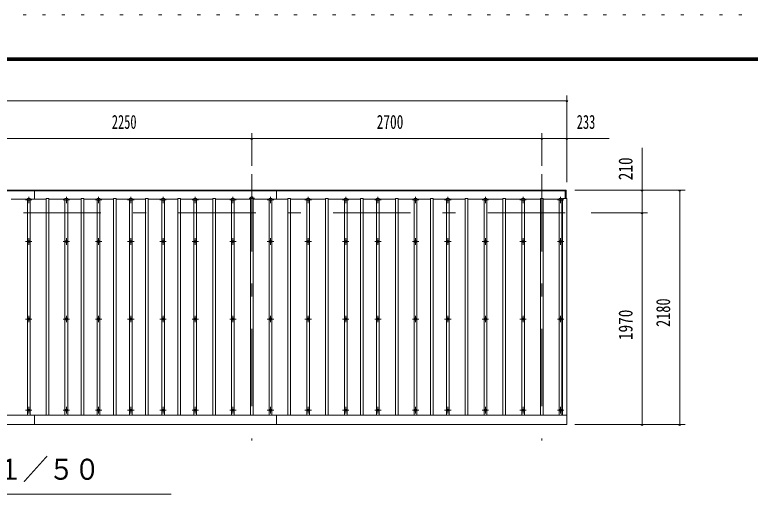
# Model space of a CAD drawing. Units: millimetres, scale not verified. Extents: x -25342 to 25343, y -10500 to 10500.
# Drawn here: x 2765 to 9610, y 6038 to 10500 of the extents above; entities that cross this region are included whole.
import ezdxf
from ezdxf.enums import TextEntityAlignment as Align

# ---------------------------------------------------------------- set-up
doc = ezdxf.new("R2010")
doc.units = ezdxf.units.MM
doc.header["$LTSCALE"] = 60
doc.linetypes.add('USER3', pattern=[24, 12, -5, 2, -5])
doc.linetypes.add('USER4', pattern=[3, 0.5, -2.5])
for name, color, linetype, lineweight in [('0-2_1-05BOLD', 7, 'Continuous', 18), ('0-3_1-25CENTER', 3, 'USER3', 18), ('0-4_1-45THIN', 4, 'Continuous', 18), ('0-5_1-55DIM', 3, 'Continuous', 18), ('0-C_F-F1PAPER', 5, 'Continuous', 18), ('0-D_F-E_J_ADD', 5, 'USER4', 18)]:
    doc.layers.add(name, color=color, linetype=linetype, lineweight=lineweight)
doc.styles.add('ＭＳ ゴシック', font='')
doc.styles.get('ＭＳ ゴシック').set_extended_font_data('MS Gothic')

msp = doc.modelspace()

# ---------------------------------------------------------------- linework, layer by layer
at = {"layer": '0-2_1-05BOLD'}
for p, q in [((-2747.73, 8862.67), (7888.26, 8862.67)), ((2950.27, 8867.67), (2950.27, 8784.63)), ((5200.27, 8867.67), (5200.27, 8784.63)), ((7888.26, 8790.67), (7888.26, 8867.67)), ((7898.26, 8790.67), (7898.26, 8867.67)), ((7863.27, 8790.67), (7903.27, 8790.67)), ((7863.27, 6773.43), (7863.27, 8790.67)), ((-2762.73, 6773.43), (7903.27, 6773.43)), ((2950.27, 6773.43), (2950.27, 6687.67)), ((5200.27, 6773.43), (5200.27, 6687.67))]:
    msp.add_line(p, q, dxfattribs=at)
for points in [[(-2757.73, 8790.67), (-2757.73, 8867.67), (7898.26, 8867.67)], [(-2762.73, 6687.67), (7903.27, 6687.67), (7903.27, 8790.67)]]:
    msp.add_lwpolyline(points, dxfattribs=at)
for centre in [(2895.27, 8390.17), (3245.27, 8390.17), (3545.27, 8390.17), (3845.27, 8390.17), (4145.27, 8390.17), (4445.27, 8390.17), (4795.27, 8390.17), (5145.27, 8390.17), (5495.27, 8390.17), (5845.27, 8390.17), (6145.27, 8390.17), (6495.27, 8390.17), (6795.27, 8390.17), (7145.27, 8390.17), (7495.27, 8390.17), (7845.27, 8390.17), (2895.27, 7668.51), (3245.27, 7668.51), (3545.27, 7668.51), (3845.27, 7668.51), (4145.27, 7668.51), (4445.27, 7668.51), (4795.27, 7668.51), (5145.27, 7668.51), (5495.27, 7668.51), (5845.27, 7668.51), (6145.27, 7668.51), (6495.27, 7668.51), (6795.27, 7668.51), (7145.27, 7668.51), (7495.27, 7668.51), (7845.27, 7668.51), (2895.27, 6820.85), (3245.27, 6820.85), (3545.27, 6820.85), (3845.27, 6820.85), (4145.27, 6820.85), (4445.27, 6820.85), (4795.27, 6820.85), (5145.27, 6820.85), (5495.27, 6820.85), (5845.27, 6820.85), (6145.27, 6820.85), (6495.27, 6820.85), (6795.27, 6820.85), (7145.27, 6820.85), (7495.27, 6820.85), (7845.27, 6820.85)]:
    msp.add_circle(centre, 10, dxfattribs=at)
for centre, radius, start, end in [((2895.27, 8765.7), 14.5, 46.39838, 133.60162), ((2895.27, 8786.7), 14.5, 226.3961, 313.6039), ((3245.27, 8765.7), 14.5, 46.39838, 133.60162), ((3245.27, 8786.7), 14.5, 226.3961, 313.6039), ((3545.27, 8765.7), 14.5, 46.39838, 133.60162), ((3545.27, 8786.7), 14.5, 226.3961, 313.6039), ((3845.27, 8765.7), 14.5, 46.39838, 133.60162), ((3845.27, 8786.7), 14.5, 226.3961, 313.6039), ((4145.27, 8765.7), 14.5, 46.39838, 133.60162), ((4145.27, 8786.7), 14.5, 226.3961, 313.6039), ((4445.27, 8765.7), 14.5, 46.39838, 133.60162), ((4445.27, 8786.7), 14.5, 226.3961, 313.6039), ((4795.27, 8765.7), 14.5, 46.39838, 133.60162), ((4795.27, 8786.7), 14.5, 226.3961, 313.6039), ((4970.27, 8792.15), 15, 326.44154, 213.55197), ((5145.27, 8765.7), 14.5, 46.39838, 133.60162), ((5145.27, 8786.7), 14.5, 226.3961, 313.6039), ((5495.27, 8765.7), 14.5, 46.39838, 133.60162), ((5495.27, 8786.7), 14.5, 226.3961, 313.6039), ((5845.27, 8765.7), 14.5, 46.39838, 133.60162), ((5845.27, 8786.7), 14.5, 226.3961, 313.6039), ((6145.27, 8765.7), 14.5, 46.39838, 133.60162), ((6145.27, 8786.7), 14.5, 226.3961, 313.6039), ((6495.27, 8765.7), 14.5, 46.39838, 133.60162), ((6495.27, 8786.7), 14.5, 226.3961, 313.6039), ((6795.27, 8765.7), 14.5, 46.39838, 133.60162), ((6795.27, 8786.7), 14.5, 226.3961, 313.6039), ((7145.27, 8765.7), 14.5, 46.39838, 133.60162), ((7145.27, 8786.7), 14.5, 226.3961, 313.6039), ((7495.27, 8765.7), 14.5, 46.39838, 133.60162), ((7495.27, 8786.7), 14.5, 226.3961, 313.6039), ((7845.27, 8765.7), 14.5, 46.39838, 133.60162), ((7845.27, 8786.7), 14.5, 226.3961, 313.6039)]:
    msp.add_arc(centre, radius, start, end, dxfattribs=at)
at = {"layer": '0-3_1-25CENTER'}
for p, q in [((4970.26, 9017.67), (4970.27, 6537.67)), ((7670.27, 9017.67), (7670.27, 6537.67)), ((2865.27, 8776.2), (2925.26, 8776.2)), ((2895.27, 8806.2), (2895.27, 8746.2)), ((3215.27, 8776.2), (3275.27, 8776.2)), ((3245.27, 8806.2), (3245.27, 8746.2)), ((3515.27, 8776.2), (3575.27, 8776.2)), ((3545.27, 8806.2), (3545.27, 8746.2)), ((3815.27, 8776.2), (3875.27, 8776.2)), ((3845.27, 8806.2), (3845.27, 8746.2)), ((4115.26, 8776.2), (4175.27, 8776.2)), ((4145.27, 8806.2), (4145.27, 8746.2)), ((4415.26, 8776.2), (4475.27, 8776.2)), ((4445.27, 8806.2), (4445.27, 8746.2)), ((4765.27, 8776.2), (4825.27, 8776.2)), ((4795.27, 8806.2), (4795.27, 8746.2)), ((4945.27, 8792.15), (4995.27, 8792.15)), ((5115.27, 8776.2), (5175.27, 8776.2)), ((5145.27, 8806.2), (5145.27, 8746.2)), ((5465.27, 8776.2), (5525.27, 8776.2)), ((5495.27, 8806.2), (5495.27, 8746.2)), ((5815.27, 8776.2), (5875.27, 8776.2)), ((5845.27, 8806.2), (5845.27, 8746.2)), ((6115.27, 8776.2), (6175.27, 8776.2)), ((6145.27, 8806.2), (6145.27, 8746.2)), ((6465.27, 8776.2), (6525.27, 8776.2)), ((6495.27, 8806.2), (6495.27, 8746.2)), ((6765.27, 8776.2), (6825.27, 8776.2)), ((6795.27, 8806.2), (6795.27, 8746.2)), ((7115.27, 8776.2), (7175.27, 8776.2)), ((7145.27, 8806.2), (7145.27, 8746.2)), ((7465.27, 8776.2), (7525.27, 8776.2)), ((7495.27, 8806.2), (7495.27, 8746.2)), ((7815.27, 8776.2), (7875.27, 8776.2)), ((7845.27, 8806.2), (7845.27, 8746.2)), ((-2912.73, 8657.67), (8053.27, 8657.67)), ((2895.27, 8420.17), (2895.27, 8360.17)), ((3245.27, 8420.17), (3245.27, 8360.17)), ((3545.27, 8420.17), (3545.27, 8360.17)), ((3845.27, 8420.17), (3845.27, 8360.17)), ((4145.27, 8420.17), (4145.27, 8360.17)), ((4445.27, 8420.17), (4445.27, 8360.17)), ((4795.27, 8420.17), (4795.27, 8360.17)), ((5145.27, 8420.17), (5145.27, 8360.17)), ((5495.27, 8420.17), (5495.27, 8360.17)), ((5845.27, 8420.17), (5845.27, 8360.17)), ((6145.27, 8420.17), (6145.27, 8360.17)), ((6495.27, 8420.17), (6495.27, 8360.17)), ((6795.27, 8420.17), (6795.27, 8360.17)), ((7145.27, 8420.17), (7145.27, 8360.17)), ((7495.27, 8420.17), (7495.27, 8360.17)), ((7845.27, 8420.17), (7845.27, 8360.17)), ((2865.27, 8390.17), (2925.27, 8390.17)), ((3215.27, 8390.17), (3275.27, 8390.17)), ((3515.27, 8390.17), (3575.27, 8390.17)), ((3815.27, 8390.17), (3875.27, 8390.17)), ((4115.27, 8390.17), (4175.27, 8390.17)), ((4415.26, 8390.17), (4475.27, 8390.17)), ((4765.27, 8390.17), (4825.27, 8390.17)), ((5115.27, 8390.17), (5175.27, 8390.17)), ((5465.27, 8390.17), (5525.27, 8390.17)), ((5815.27, 8390.17), (5875.27, 8390.17)), ((6115.27, 8390.17), (6175.27, 8390.17)), ((6465.27, 8390.17), (6525.27, 8390.17)), ((6765.27, 8390.17), (6825.27, 8390.17)), ((7115.27, 8390.17), (7175.27, 8390.17)), ((7465.27, 8390.17), (7525.27, 8390.17)), ((7815.27, 8390.17), (7875.27, 8390.17)), ((2865.27, 7668.51), (2925.27, 7668.51)), ((2895.27, 7698.51), (2895.27, 7638.51)), ((3215.27, 7668.51), (3275.27, 7668.51)), ((3245.27, 7698.51), (3245.27, 7638.51)), ((3515.27, 7668.51), (3575.27, 7668.51)), ((3545.27, 7698.51), (3545.27, 7638.51)), ((3815.27, 7668.51), (3875.27, 7668.51)), ((3845.27, 7698.51), (3845.27, 7638.51)), ((4115.27, 7668.51), (4175.27, 7668.51)), ((4145.27, 7698.51), (4145.27, 7638.51)), ((4415.26, 7668.51), (4475.27, 7668.51)), ((4445.27, 7698.51), (4445.27, 7638.51)), ((4765.27, 7668.51), (4825.27, 7668.51)), ((4795.27, 7698.51), (4795.27, 7638.51)), ((5115.27, 7668.51), (5175.27, 7668.51)), ((5145.27, 7698.51), (5145.27, 7638.51)), ((5465.27, 7668.51), (5525.27, 7668.51)), ((5495.27, 7698.51), (5495.27, 7638.51)), ((5815.27, 7668.51), (5875.27, 7668.51)), ((5845.27, 7698.51), (5845.27, 7638.51)), ((6115.27, 7668.51), (6175.27, 7668.51)), ((6145.27, 7698.51), (6145.27, 7638.51)), ((6465.27, 7668.51), (6525.27, 7668.51)), ((6495.27, 7698.51), (6495.27, 7638.51)), ((6765.27, 7668.51), (6825.27, 7668.51)), ((6795.27, 7698.51), (6795.27, 7638.51)), ((7115.27, 7668.51), (7175.27, 7668.51)), ((7145.27, 7698.51), (7145.27, 7638.51)), ((7465.27, 7668.51), (7525.27, 7668.51)), ((7495.27, 7698.51), (7495.27, 7638.51)), ((7815.27, 7668.51), (7875.27, 7668.51)), ((7845.27, 7698.51), (7845.27, 7638.51)), ((2895.27, 6850.85), (2895.27, 6790.85)), ((3245.27, 6850.85), (3245.27, 6790.85)), ((3545.27, 6850.85), (3545.27, 6790.85)), ((3845.27, 6850.85), (3845.27, 6790.85)), ((4145.27, 6850.85), (4145.27, 6790.85)), ((4445.27, 6850.85), (4445.27, 6790.85)), ((4795.27, 6850.85), (4795.27, 6790.85)), ((5145.27, 6850.85), (5145.27, 6790.85)), ((5495.27, 6850.85), (5495.27, 6790.85)), ((5845.27, 6850.85), (5845.27, 6790.85)), ((6145.27, 6850.85), (6145.27, 6790.85)), ((6495.27, 6850.85), (6495.27, 6790.85)), ((6795.27, 6850.85), (6795.27, 6790.85)), ((7145.27, 6850.85), (7145.27, 6790.85)), ((7495.27, 6850.85), (7495.27, 6790.85)), ((7845.27, 6850.85), (7845.27, 6790.85)), ((2865.27, 6820.85), (2925.27, 6820.85)), ((3215.27, 6820.85), (3275.27, 6820.85)), ((3515.27, 6820.85), (3575.27, 6820.85)), ((3815.27, 6820.85), (3875.27, 6820.85)), ((4115.27, 6820.85), (4175.27, 6820.85)), ((4415.26, 6820.85), (4475.27, 6820.85)), ((4765.27, 6820.85), (4825.27, 6820.85)), ((5115.27, 6820.85), (5175.27, 6820.85)), ((5465.27, 6820.85), (5525.27, 6820.85)), ((5815.27, 6820.85), (5875.27, 6820.85)), ((6115.27, 6820.85), (6175.27, 6820.85)), ((6465.27, 6820.85), (6525.27, 6820.85)), ((6765.27, 6820.85), (6825.27, 6820.85)), ((7115.27, 6820.85), (7175.27, 6820.85)), ((7465.27, 6820.85), (7525.27, 6820.85)), ((7815.27, 6820.85), (7875.27, 6820.85))]:
    msp.add_line(p, q, dxfattribs=at)
at = {"layer": '0-4_1-45THIN'}
for p, q in [((2732.77, 8784.63), (2882.77, 8784.63)), ((2882.77, 8790.67), (2882.77, 6773.43)), ((3057.77, 8784.63), (2907.77, 8784.63)), ((3057.77, 8790.67), (3057.77, 6773.43)), ((3082.77, 8784.63), (3232.77, 8784.63)), ((3232.77, 8790.67), (3232.77, 6773.43)), ((3382.77, 8784.63), (3257.77, 8784.63)), ((3382.77, 8790.67), (3382.77, 6773.43)), ((3407.77, 8784.63), (3532.77, 8784.63)), ((3532.77, 8790.67), (3532.77, 6773.43)), ((3682.77, 8784.63), (3557.77, 8784.63)), ((3682.77, 8790.67), (3682.77, 6773.43)), ((3707.77, 8784.63), (3832.77, 8784.63)), ((3832.77, 8790.67), (3832.77, 6773.43)), ((3982.77, 8784.63), (3857.77, 8784.63)), ((3982.77, 8790.67), (3982.77, 6773.43)), ((4007.77, 8784.63), (4132.77, 8784.63)), ((4132.77, 8790.67), (4132.77, 6773.43)), ((4282.77, 8784.63), (4157.77, 8784.63)), ((4282.77, 8790.67), (4282.77, 6773.43)), ((4307.77, 8784.63), (4432.77, 8784.63)), ((4432.77, 8790.67), (4432.77, 6773.43)), ((4607.76, 8784.63), (4457.77, 8784.63)), ((4607.76, 8790.67), (4607.76, 6773.43)), ((4632.77, 8784.63), (4782.77, 8784.63)), ((4782.77, 8790.67), (4782.77, 6773.43)), ((4957.77, 8784.63), (4807.77, 8784.63)), ((4957.76, 8790.67), (4957.77, 6773.43)), ((4982.77, 8784.63), (5132.77, 8784.63)), ((5132.77, 8790.67), (5132.77, 6773.43)), ((5307.77, 8784.63), (5157.77, 8784.63)), ((5307.77, 8790.67), (5307.77, 6773.43)), ((5332.77, 8784.63), (5482.77, 8784.63)), ((5482.77, 8790.67), (5482.77, 6773.43)), ((5657.77, 8784.63), (5507.77, 8784.63)), ((5657.77, 8790.67), (5657.77, 6773.43)), ((5682.77, 8784.63), (5832.77, 8784.63)), ((5832.77, 8790.67), (5832.77, 6773.43)), ((5982.77, 8784.63), (5857.77, 8784.63)), ((5982.77, 8790.67), (5982.77, 6773.43)), ((6007.77, 8784.63), (6132.77, 8784.63)), ((6132.77, 8790.67), (6132.77, 6773.43)), ((6307.77, 8784.63), (6157.77, 8784.63)), ((6307.77, 8790.67), (6307.77, 6773.43)), ((6332.77, 8784.63), (6482.77, 8784.63)), ((6482.77, 8790.67), (6482.77, 6773.43)), ((6632.77, 8784.63), (6507.77, 8784.63)), ((6632.77, 8790.67), (6632.77, 6773.43)), ((6657.77, 8784.63), (6782.77, 8784.63)), ((6782.77, 8790.67), (6782.77, 6773.43)), ((6957.77, 8784.63), (6807.77, 8784.63)), ((6957.77, 8790.67), (6957.77, 6773.43)), ((6982.77, 8784.63), (7132.77, 8784.63)), ((7132.77, 8790.67), (7132.77, 6773.43)), ((7307.77, 8784.63), (7157.77, 8784.63)), ((7307.77, 8790.67), (7307.77, 6773.43)), ((7332.77, 8784.63), (7482.77, 8784.63)), ((7482.77, 8790.67), (7482.77, 6773.43)), ((7657.77, 8784.63), (7507.77, 8784.63)), ((7657.77, 8790.67), (7657.77, 6773.43)), ((7682.77, 8784.63), (7832.77, 8784.63)), ((7832.77, 8790.67), (7832.77, 6773.43)), ((7863.27, 8775.67), (7857.77, 8775.67))]:
    msp.add_line(p, q, dxfattribs=at)
for points in [[(2882.77, 8790.67), (2907.77, 8790.67), (2907.77, 6773.43)], [(3057.77, 8790.67), (3082.77, 8790.67), (3082.77, 6773.43)], [(3232.77, 8790.67), (3257.77, 8790.67), (3257.77, 6773.43)], [(3382.77, 8790.67), (3407.77, 8790.67), (3407.77, 6773.43)], [(3532.77, 8790.67), (3557.77, 8790.67), (3557.77, 6773.43)], [(3682.77, 8790.67), (3707.77, 8790.67), (3707.77, 6773.43)], [(3832.77, 8790.67), (3857.77, 8790.67), (3857.77, 6773.43)], [(3982.77, 8790.67), (4007.77, 8790.67), (4007.77, 6773.43)], [(4132.77, 8790.67), (4157.77, 8790.67), (4157.77, 6773.43)], [(4282.77, 8790.67), (4307.77, 8790.67), (4307.77, 6773.43)], [(4432.77, 8790.67), (4457.77, 8790.67), (4457.77, 6773.43)], [(4607.76, 8790.67), (4632.77, 8790.67), (4632.77, 6773.43)], [(4782.77, 8790.67), (4807.77, 8790.67), (4807.77, 6773.43)], [(4957.76, 8790.67), (4982.77, 8790.67), (4982.77, 6773.43)], [(5132.77, 8790.67), (5157.77, 8790.67), (5157.77, 6773.43)], [(5307.77, 8790.67), (5332.77, 8790.67), (5332.77, 6773.43)], [(5482.77, 8790.67), (5507.77, 8790.67), (5507.77, 6773.43)], [(5657.77, 8790.67), (5682.77, 8790.67), (5682.77, 6773.43)], [(5832.77, 8790.67), (5857.77, 8790.67), (5857.77, 6773.43)], [(5982.77, 8790.67), (6007.77, 8790.67), (6007.77, 6773.43)], [(6132.77, 8790.67), (6157.77, 8790.67), (6157.77, 6773.43)], [(6307.77, 8790.67), (6332.77, 8790.67), (6332.77, 6773.43)], [(6482.77, 8790.67), (6507.77, 8790.67), (6507.77, 6773.43)], [(6632.77, 8790.67), (6657.77, 8790.67), (6657.77, 6773.43)], [(6782.77, 8790.67), (6807.77, 8790.67), (6807.77, 6773.43)], [(6957.77, 8790.67), (6982.77, 8790.67), (6982.77, 6773.43)], [(7132.77, 8790.67), (7157.77, 8790.67), (7157.77, 6773.43)], [(7307.77, 8790.67), (7332.77, 8790.67), (7332.77, 6773.43)], [(7482.77, 8790.67), (7507.77, 8790.67), (7507.77, 6773.43)], [(7657.77, 8790.67), (7682.77, 8790.67), (7682.77, 6773.43)], [(7832.77, 8790.67), (7857.77, 8790.67), (7857.77, 6773.43)]]:
    msp.add_lwpolyline(points, dxfattribs=at)
at = {"layer": '0-5_1-55DIM'}
for p, q in [((7903.27, 8942.68), (7903.27, 9748.67)), ((-2762.73, 9698.67), (7903.27, 9698.67)), ((7913.27, 9698.67), (7893.27, 9698.67)), ((4970.26, 9092.68), (4970.27, 9398.67)), ((7670.27, 9092.68), (7670.27, 9398.67)), ((-3155.23, 9348.67), (8295.76, 9348.67)), ((4980.27, 9348.67), (4960.27, 9348.67)), ((7680.27, 9348.67), (7660.27, 9348.67)), ((7913.27, 9348.67), (7893.27, 9348.67)), ((8603.27, 9260.17), (8603.27, 6687.67)), ((7978.27, 8867.67), (9003.27, 8867.67)), ((8613.27, 8867.67), (8593.27, 8867.67)), ((8963.27, 8867.67), (8943.27, 8867.67)), ((8953.27, 8867.67), (8953.27, 6687.67)), ((8128.27, 8657.67), (8653.27, 8657.67)), ((8613.27, 8657.67), (8593.27, 8657.67)), ((7978.27, 6687.67), (9003.27, 6687.67)), ((8613.27, 6687.67), (8593.27, 6687.67)), ((8963.27, 6687.67), (8943.27, 6687.67)), ((920.27, 6037.67), (4220.27, 6037.67))]:
    msp.add_line(p, q, dxfattribs=at)
for centre in [(7903.27, 9698.67), (4970.27, 9348.67), (7670.27, 9348.67), (7903.27, 9348.67), (8603.27, 8867.67), (8953.27, 8867.67), (8603.27, 8657.67), (8603.27, 6687.67), (8953.27, 6687.67)]:
    msp.add_arc(centre, 10, 180, 0, dxfattribs=at)
at = {"layer": '0-C_F-F1PAPER'}
for p, q in [((-3857.4, 10100), (24842.6, 10100)), ((-3854.9, 10097.5), (24840.1, 10097.5)), ((-3852.4, 10095), (24837.6, 10095)), ((-3849.9, 10092.5), (24835.1, 10092.5)), ((-3847.4, 10090), (24832.6, 10090)), ((-3844.9, 10087.5), (24830.1, 10087.5)), ((-3842.4, 10085), (24827.6, 10085)), ((-3839.9, 10082.5), (24825.1, 10082.5)), ((-3837.4, 10080), (24822.6, 10080)), ((-3834.9, 10077.5), (24820.1, 10077.5)), ((-3832.4, 10075), (24817.6, 10075))]:
    msp.add_line(p, q, dxfattribs=at)
at = {"layer": '0-D_F-E_J_ADD'}
msp.add_line((-4357.4, 10500), (25342.6, 10500), dxfattribs=at)

# ---------------------------------------------------------------- texts
at = {"layer": '0-5_1-55DIM', "color": 7, "style": 'ＭＳ ゴシック'}
for s, height, width, p in [('2250', 130.2, 0.65, (3668.58, 9398.67)), ('2700', 130.2, 0.7, (6133.67, 9398.67)), ('233', 130.2, 0.65, (7995.09, 9398.67)), ('屋根伏図\u3000Ｓ＝１／５０', 195.4, 0.9, (920.27, 6114.32))]:
    msp.add_text(s, height=height, dxfattribs=dict(at, width=width)).set_placement(p, align=Align.BOTTOM_LEFT)
for s, width, p in [('210', 0.8, (8553.26, 8960.02)), ('2180', 0.75, (8903.26, 7594.64)), ('1970', 0.8, (8553.26, 7472.48))]:
    msp.add_text(s, height=130.2, rotation=90, dxfattribs=dict(at, width=width)).set_placement(p, align=Align.BOTTOM_LEFT)

doc.saveas('drawing.dxf')
